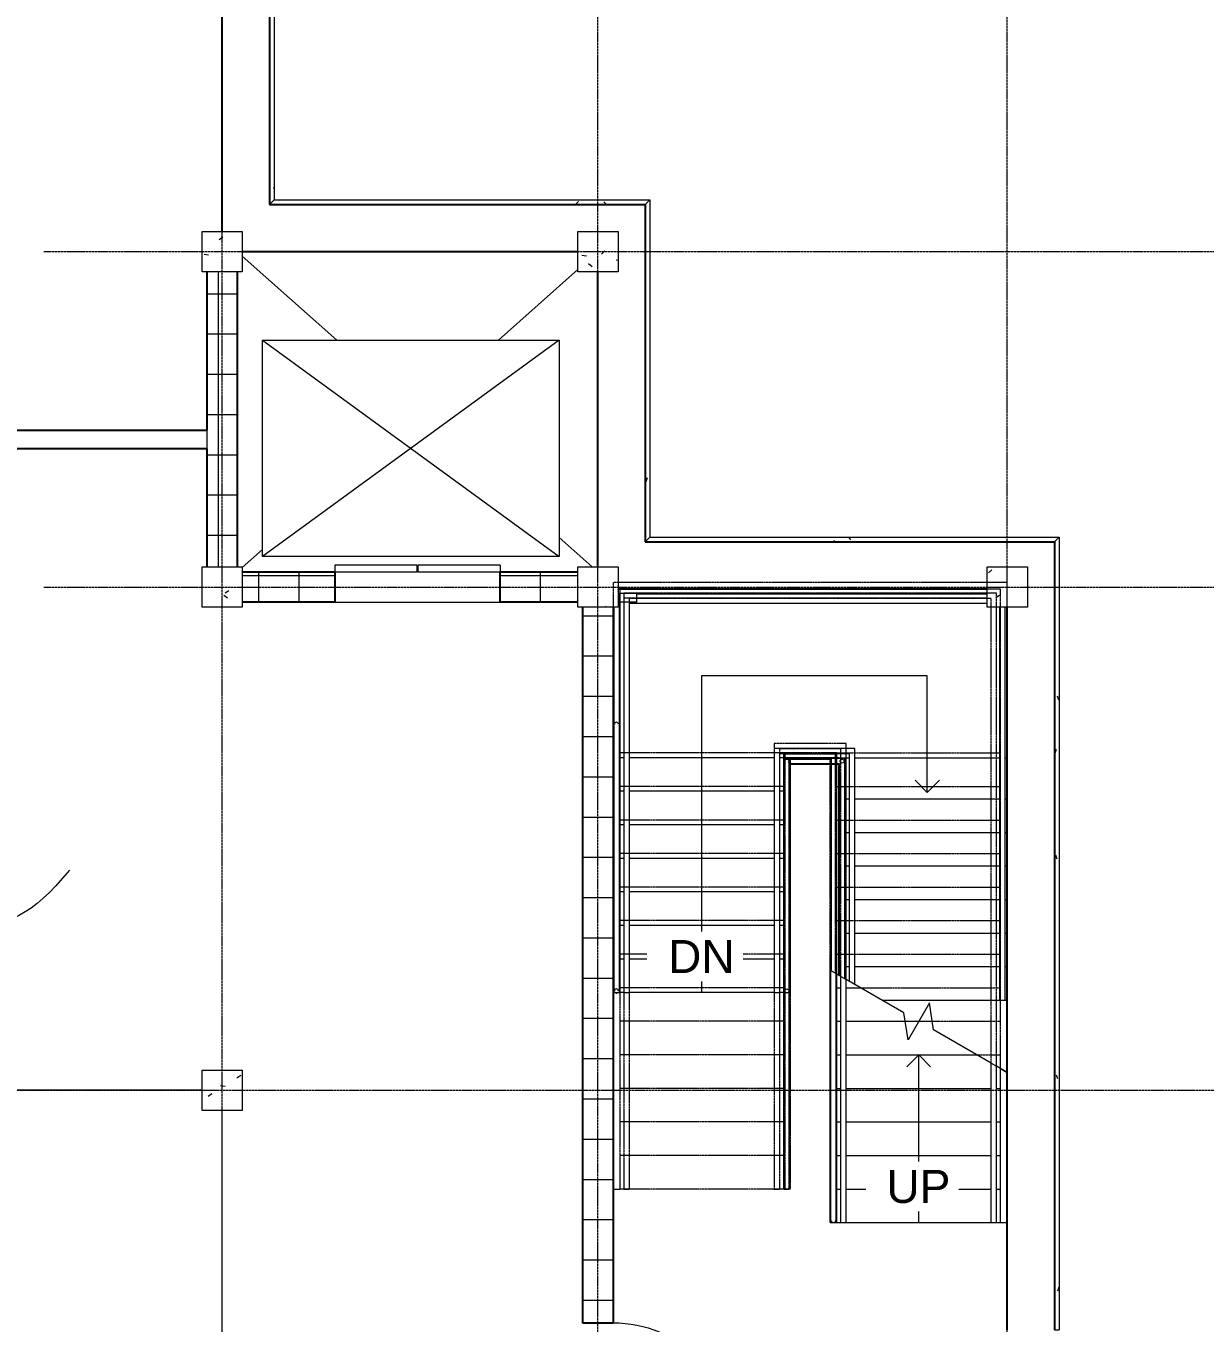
# Model space of a CAD drawing. Header units: millimetres. Extents: x -45493 to 8201, y -4031 to 23928.
# Drawn here: x -7734 to 1051, y 1629 to 11295 of the extents above; entities that cross this region are included whole.
import ezdxf

# ---------------------------------------------------------------- set-up
doc = ezdxf.new("R2010")
doc.units = ezdxf.units.MM
doc.linetypes.add('Grid Line', pattern=[22.225, 12.7, -3.175, 3.175, -3.175])
doc.linetypes.add('Overhead', pattern=[3.96875, 2.38125, -1.5875])
for name, color, linetype, lineweight in [('A-DOOR', 31, 'Continuous', 9), ('A-FLOR-HRAL', 11, 'Continuous', 9), ('A-FLOR-HRAL-MBND', 50, 'Overhead', 9), ('A-WALL', 113, 'Continuous', 9), ('A-WALL-PATT', 111, 'Continuous', 9), ('I-WALL', 2, 'Continuous', 9), ('Q-SPCQ', 91, 'Continuous', 9), ('S-COLS', 52, 'Continuous', 9), ('S-GRID', 1, 'Continuous', 9), ('S-STRS', 31, 'Continuous', 9), ('S-STRS-ANNO', 31, 'Continuous', 9), ('S-STRS-MBND', 31, 'Overhead', 9), ('S-STRS-TEXT', 31, 'Continuous', 9)]:
    doc.layers.add(name, color=color, linetype=linetype, lineweight=lineweight)
doc.styles.add('Arial', font='Arial.ttf', dxfattribs={"height": 245.883234})
pattern_1 = [(0, (-527.51, 0), (502.165, 203.2), [20.714, -355.91, 20.714, -355.91, -2008.66]), (0, (-527.51, 0), (502.165, 203.2), [-753.248, 20.714, -732.534, 20.714, -355.91, -878.789]), (0, (-527.51, 0), (502.165, 203.2), [-1883.12, 20.714, -230.368, 20.714, -606.992]), (109.631, (-339.2, 101.6), (-359.802, 602.307), [30.828, -529.68, -3549.89]), (109.631, (-339.2, 101.6), (-359.802, 602.307), [-560.51, 30.828, -529.68, -2989.382]), (109.631, (-339.2, 101.6), (-359.802, 602.307), [-1121.018, 30.828, -1090.19, -1868.364]), (109.631, (-339.2, 101.6), (-359.802, 602.307), [-2242.037, 30.828, -529.68, -1307.855]), (109.631, (-339.2, 101.6), (-359.802, 602.307), [-2802.546, 30.828, -342.845, -934.182]), (109.631, (-339.2, 101.6), (-359.802, 602.307), [-3176.22, 30.828, -903.354]), (250.369, (-276.43, 508), (-142.3562, -805.5062), [30.828, -529.68, -3549.89]), (250.369, (-276.43, 508), (-142.3562, -805.5062), [-560.51, 30.828, -529.68, -2989.382]), (250.369, (-276.43, 508), (-142.3562, -805.5062), [-1121.018, 30.828, -1090.19, -1868.364]), (250.369, (-276.43, 508), (-142.3562, -805.5062), [-2242.037, 30.828, -529.68, -1307.855]), (250.369, (-276.43, 508), (-142.3562, -805.5062), [-2802.546, 30.828, -342.845, -934.182]), (250.369, (-276.43, 508), (-142.3562, -805.5062), [-3176.22, 30.828, -903.354])]
pattern_2 = [(0, (0, 0), (0, 300), []), (90, (0, 0), (-300, 2e-14), [])]

# ---------------------------------------------------------------- blocks, each defined once
blk = doc.blocks.new('M_Concrete-Square-Column - 300 x 300mm-137764-1st Floor Dimensioned Plan')
at = {"layer": 'S-COLS'}
h = blk.add_hatch(dxfattribs=at)
h.set_pattern_fill('FP_1', color=256, style=0, pattern_type=2)
h.set_pattern_definition([(230, (352.4, 7114.2), (-728.737, 63.756), [76.2, -838.2]), (175, (352.4, 7114.2), (140.97, -764.23), [60.96, -670.56]), (280.451, (291.7, 7119.54), (-587.77, -700.47), [64.76, -712.36]), (226.184, (352.4, 6911), (-1084.32, 168.17), [114.3, -1257.3]), (276.636, (262.1, 6925), (-949.61, -989.71), [97.14, -1068.54]), (171.184, (352.4, 6911), (-949.62, -989.7), [91.44, -1005.84]), (201, (250.8, 6961.8), (-606.46, 409.06), [76.2, -838.2]), (146, (250.8, 6961.8), (-247.21, -736.75), [60.96, -670.56]), (251.451, (200.3, 6995.9), (-853.67, -327.685), [64.76, -712.36]), (217.5, (352.43, 7114.23), (-12.355, -338.22), [33.528, -628.904, 33.528, -647.192, -673.1]), (217.5, (352.43, 7114.23), (-12.355, -338.22), [-1343.152, 33.528, -639.572]), (187.5, (352.43, 7114.23), (-267.279, -400.722), [33.528, -354.584, 33.528, -613.664, -256.54]), (187.5, (352.43, 7114.23), (-267.279, -400.722), [-1035.304, 33.528, -223.012]), (147.5, (579, 7114.23), (-542.363, 22.915), [33.528, -220.472, 33.528, -758.952, -1051.56]), (147.5, (579, 7114.23), (-542.363, 22.915), [-1046.48, 33.53, -1018.03]), (137.5, (680.6, 7114.23), (-592.517, -101.707), [33.528, -296.672, 33.528, -492.76, -746.76]), (137.5, (680.6, 7114.23), (-592.517, -101.707), [-856.49, 33.53, -713.23])])
h.paths.add_polyline_path([(-4.3, 150), (-150, 150), (-150, -150), (150, -150), (150, 150)], flags=0)
for p, q in [((150, 150), (-150, 150)), ((-150, 150), (-150, -150)), ((150, -150), (150, 150)), ((-150, -150), (150, -150))]:
    blk.add_line(p, q, dxfattribs=at)
blk = doc.blocks.new('M_Concrete-Square-Column - 300 x 300mm-V2-1st Floor Dimensioned Plan')
at = {"layer": 'S-COLS'}
h = blk.add_hatch(dxfattribs=at)
h.set_pattern_fill('FP_3', color=256, style=0, pattern_type=2)
h.set_pattern_definition([(230, (3402.4, 9614.2), (-728.737, 63.756), [76.2, -838.2]), (175, (3402.4, 9614.2), (140.97, -764.23), [60.96, -670.56]), (280.451, (3341.7, 9619.54), (-587.77, -700.467), [64.76, -712.36]), (226.184, (3402.4, 9411), (-1084.32, 168.17), [114.3, -1257.3]), (276.636, (3312.1, 9425), (-949.61, -989.71), [97.14, -1068.54]), (171.184, (3402.4, 9411), (-949.62, -989.7), [91.44, -1005.84]), (201, (3300.8, 9461.8), (-606.458, 409.06), [76.2, -838.2]), (146, (3300.8, 9461.8), (-247.21, -736.753), [60.96, -670.56]), (251.451, (3250.3, 9495.9), (-853.67, -327.685), [64.76, -712.36]), (217.5, (3402.43, 9614.23), (-12.355, -338.22), [33.528, -628.904, 33.528, -647.192, -673.1]), (217.5, (3402.43, 9614.23), (-12.355, -338.22), [-1343.152, 33.528, -639.572]), (187.5, (3402.43, 9614.23), (-267.279, -400.722), [33.528, -354.584, 33.528, -613.664, -256.54]), (187.5, (3402.43, 9614.23), (-267.279, -400.722), [-1035.304, 33.528, -223.012]), (147.5, (3629, 9614.23), (-542.363, 22.915), [33.528, -220.472, 33.528, -758.952, -1051.56]), (147.5, (3629, 9614.23), (-542.363, 22.915), [-1046.48, 33.528, -1018.032]), (137.5, (3730.6, 9614.23), (-592.517, -101.707), [33.528, -296.672, 33.528, -492.76, -746.76]), (137.5, (3730.6, 9614.23), (-592.517, -101.707), [-856.49, 33.53, -713.23])])
h.paths.add_polyline_path([(150, 150), (-150, 150), (-150, -150), (150, -150)], flags=0)
for p, q in [((150, 150), (-150, 150)), ((-150, 150), (-150, -150)), ((150, -150), (150, 150)), ((-150, -150), (150, -150))]:
    blk.add_line(p, q, dxfattribs=at)
blk = doc.blocks.new('M_Concrete-Square-Column - 300 x 300mm-V3-1st Floor Dimensioned Plan')
at = {"layer": 'S-COLS'}
h = blk.add_hatch(dxfattribs=at)
h.set_pattern_fill('FP_4', color=256, style=0, pattern_type=2)
h.set_pattern_definition([(230, (3402.4, 7114.2), (-728.737, 63.756), [76.2, -838.2]), (175, (3402.4, 7114.2), (140.97, -764.23), [60.96, -670.56]), (280.451, (3341.7, 7119.54), (-587.77, -700.467), [64.76, -712.36]), (226.184, (3402.4, 6911), (-1084.32, 168.17), [114.3, -1257.3]), (276.636, (3312.1, 6925), (-949.61, -989.71), [97.14, -1068.54]), (171.184, (3402.4, 6911), (-949.62, -989.7), [91.44, -1005.84]), (201, (3300.8, 6961.8), (-606.46, 409.06), [76.2, -838.2]), (146, (3300.8, 6961.8), (-247.21, -736.75), [60.96, -670.56]), (251.451, (3250.3, 6995.9), (-853.67, -327.685), [64.76, -712.36]), (217.5, (3402.43, 7114.23), (-12.355, -338.22), [33.528, -628.904, 33.528, -647.192, -673.1]), (217.5, (3402.43, 7114.23), (-12.355, -338.22), [-1343.152, 33.528, -639.572]), (187.5, (3402.43, 7114.23), (-267.279, -400.722), [33.528, -354.584, 33.528, -613.664, -256.54]), (187.5, (3402.43, 7114.23), (-267.279, -400.722), [-1035.304, 33.528, -223.012]), (147.5, (3629, 7114.23), (-542.363, 22.915), [33.528, -220.472, 33.528, -758.952, -1051.56]), (147.5, (3629, 7114.23), (-542.363, 22.915), [-1046.48, 33.528, -1018.032]), (137.5, (3730.6, 7114.23), (-592.517, -101.707), [33.528, -296.672, 33.528, -492.76, -746.76]), (137.5, (3730.6, 7114.23), (-592.517, -101.707), [-856.49, 33.53, -713.23])])
h.paths.add_polyline_path([(150, 150), (-150, 150), (-150, -150), (150, -150), (150, -28.5)], flags=0)
for p, q in [((150, 150), (-150, 150)), ((-150, 150), (-150, -150)), ((150, -150), (150, 150)), ((-150, -150), (150, -150))]:
    blk.add_line(p, q, dxfattribs=at)
blk = doc.blocks.new('M_Concrete-Square-Column - 300 x 300mm-V6-1st Floor Dimensioned Plan')
at = {"layer": 'S-COLS'}
h = blk.add_hatch(dxfattribs=at)
h.set_pattern_fill('FP_7', color=256, style=0, pattern_type=2)
h.set_pattern_definition([(230, (6202.4, 9614.2), (-728.737, 63.756), [76.2, -838.2]), (175, (6202.4, 9614.2), (140.97, -764.23), [60.96, -670.56]), (280.451, (6141.7, 9619.54), (-587.77, -700.467), [64.76, -712.36]), (226.184, (6202.4, 9411), (-1084.316, 168.17), [114.3, -1257.3]), (276.636, (6112.1, 9425), (-949.61, -989.71), [97.14, -1068.54]), (171.184, (6202.4, 9411), (-949.62, -989.7), [91.44, -1005.84]), (201, (6100.8, 9461.8), (-606.458, 409.06), [76.2, -838.2]), (146, (6100.8, 9461.8), (-247.21, -736.753), [60.96, -670.56]), (251.451, (6050.3, 9495.9), (-853.67, -327.685), [64.76, -712.36]), (217.5, (6202.43, 9614.23), (-12.3547, -338.22), [33.528, -628.904, 33.528, -647.192, -673.1]), (217.5, (6202.43, 9614.23), (-12.3547, -338.22), [-1343.152, 33.528, -639.572]), (187.5, (6202.43, 9614.23), (-267.279, -400.722), [33.528, -354.584, 33.528, -613.664, -256.54]), (187.5, (6202.43, 9614.23), (-267.279, -400.722), [-1035.304, 33.528, -223.012]), (147.5, (6429, 9614.23), (-542.3633, 22.9153), [33.528, -220.472, 33.528, -758.952, -1051.56]), (147.5, (6429, 9614.23), (-542.3633, 22.9153), [-1046.48, 33.528, -1018.032]), (137.5, (6530.6, 9614.23), (-592.517, -101.707), [33.528, -296.672, 33.528, -492.76, -746.76]), (137.5, (6530.6, 9614.23), (-592.517, -101.707), [-856.488, 33.528, -713.232])])
h.paths.add_polyline_path([(150, 150), (-150, 150), (-150, -150), (150, -150)], flags=0)
for p, q in [((150, 150), (-150, 150)), ((-150, 150), (-150, -150)), ((150, -150), (150, 150)), ((-150, -150), (150, -150))]:
    blk.add_line(p, q, dxfattribs=at)
blk = doc.blocks.new('M_Concrete-Square-Column - 300 x 300mm-V7-1st Floor Dimensioned Plan')
at = {"layer": 'S-COLS'}
h = blk.add_hatch(dxfattribs=at)
h.set_pattern_fill('FP_8', color=256, style=0, pattern_type=2)
h.set_pattern_definition([(230, (6202.4, 7114.2), (-728.737, 63.756), [76.2, -838.2]), (175, (6202.4, 7114.2), (140.97, -764.23), [60.96, -670.56]), (280.451, (6141.7, 7119.54), (-587.77, -700.467), [64.76, -712.36]), (226.184, (6202.4, 6911), (-1084.32, 168.17), [114.3, -1257.3]), (276.636, (6112.1, 6925), (-949.61, -989.71), [97.14, -1068.54]), (171.184, (6202.4, 6911), (-949.62, -989.7), [91.44, -1005.84]), (201, (6100.8, 6961.8), (-606.458, 409.06), [76.2, -838.2]), (146, (6100.8, 6961.8), (-247.21, -736.75), [60.96, -670.56]), (251.451, (6050.3, 6995.9), (-853.67, -327.685), [64.76, -712.36]), (217.5, (6202.43, 7114.23), (-12.355, -338.22), [33.528, -628.904, 33.528, -647.192, -673.1]), (217.5, (6202.43, 7114.23), (-12.355, -338.22), [-1343.152, 33.528, -639.572]), (187.5, (6202.43, 7114.23), (-267.279, -400.722), [33.528, -354.584, 33.528, -613.664, -256.54]), (187.5, (6202.43, 7114.23), (-267.279, -400.722), [-1035.304, 33.528, -223.012]), (147.5, (6429, 7114.23), (-542.363, 22.915), [33.528, -220.472, 33.528, -758.952, -1051.56]), (147.5, (6429, 7114.23), (-542.363, 22.915), [-1046.48, 33.528, -1018.032]), (137.5, (6530.6, 7114.23), (-592.517, -101.707), [33.528, -296.672, 33.528, -492.76, -746.76]), (137.5, (6530.6, 7114.23), (-592.517, -101.707), [-856.49, 33.53, -713.23])])
h.paths.add_polyline_path([(150, 150), (-150, 150), (-150, -150), (150, -150)], flags=0)
for p, q in [((150, 150), (-150, 150)), ((-150, 150), (-150, -150)), ((150, -150), (150, 150)), ((-150, -150), (150, -150))]:
    blk.add_line(p, q, dxfattribs=at)
blk = doc.blocks.new('M_Concrete-Square-Column - 300 x 300mm-V8-1st Floor Dimensioned Plan')
at = {"layer": 'S-COLS'}
h = blk.add_hatch(dxfattribs=at)
h.set_pattern_fill('FP_9', color=256, style=0, pattern_type=2)
h.set_pattern_definition([(230, (6202.4, 3364.2), (-728.737, 63.756), [76.2, -838.2]), (175, (6202.4, 3364.2), (140.97, -764.23), [60.96, -670.56]), (280.451, (6141.7, 3369.54), (-587.77, -700.47), [64.76, -712.36]), (226.184, (6202.4, 3161), (-1084.32, 168.17), [114.3, -1257.3]), (276.636, (6112.1, 3175), (-949.61, -989.71), [97.14, -1068.54]), (171.184, (6202.4, 3161), (-949.62, -989.7), [91.44, -1005.84]), (201, (6100.8, 3211.8), (-606.46, 409.06), [76.2, -838.2]), (146, (6100.8, 3211.8), (-247.21, -736.75), [60.96, -670.56]), (251.451, (6050.3, 3245.9), (-853.67, -327.685), [64.76, -712.36]), (217.5, (6202.43, 3364.22), (-12.355, -338.22), [33.528, -628.904, 33.528, -647.192, -673.1]), (217.5, (6202.43, 3364.22), (-12.355, -338.22), [-1343.152, 33.528, -639.572]), (187.5, (6202.43, 3364.22), (-267.279, -400.722), [33.528, -354.584, 33.528, -613.664, -256.54]), (187.5, (6202.43, 3364.22), (-267.279, -400.722), [-1035.304, 33.528, -223.012]), (147.5, (6429, 3364.22), (-542.363, 22.915), [33.528, -220.472, 33.528, -758.952, -1051.56]), (147.5, (6429, 3364.22), (-542.363, 22.915), [-1046.48, 33.528, -1018.032]), (137.5, (6530.6, 3364.22), (-592.517, -101.707), [33.528, -296.672, 33.528, -492.76, -746.76]), (137.5, (6530.6, 3364.22), (-592.517, -101.707), [-856.49, 33.53, -713.23])])
h.paths.add_polyline_path([(150, 150), (-150, 150), (-150, -150), (150, -150)], flags=0)
for p, q in [((150, 150), (-150, 150)), ((-150, 150), (-150, -150)), ((150, -150), (150, 150)), ((-150, -150), (150, -150))]:
    blk.add_line(p, q, dxfattribs=at)
blk = doc.blocks.new('Basic Wall _ Exterior - Brick and CMU on MTL_ Stud - ___-142494-1st Floor Dimensioned Plan')
at = {"layer": 'A-WALL-PATT'}
h = blk.add_hatch(dxfattribs=at)
h.set_pattern_fill('FP_31', color=256, style=0, pattern_type=2)
h.set_pattern_definition(pattern_1)
h.paths.add_polyline_path([(-34.9, 1579.2), (0, 1579.2), (0, 7450.4), (-34.9, 7485.4), (-34.9, 2530.1)], flags=0)
h = blk.add_hatch(dxfattribs=at)
h.set_pattern_fill('FP_31', color=256, style=0, pattern_type=2)
h.set_pattern_definition(pattern_1)
h.paths.add_polyline_path([(-34.9, -23.1), (0, 11.8), (0, 664.2), (-34.9, 664.2), (-34.9, 11.8)], flags=0)
at = {"layer": 'A-WALL'}
for p, q in [((-34.9, 7485.4), (0, 7450.4)), ((-34.9, 7485.4), (-34.9, 1579.2)), ((0, 1579.2), (-34.9, 1579.2)), ((-34.9, 664.2), (0, 664.2)), ((-34.9, 664.2), (-34.9, -23.1)), ((0, 11.8), (-34.9, -23.1))]:
    blk.add_line(p, q, dxfattribs=at)
blk = doc.blocks.new('Basic Wall _ Exterior - Brick and CMU on MTL_ Stud - ___-142500-1st Floor Dimensioned Plan')
at = {"layer": 'A-WALL-PATT'}
h = blk.add_hatch(dxfattribs=at)
h.set_pattern_fill('FP_32', color=256, style=0, pattern_type=2)
h.set_pattern_definition([(0, (0, 5134.1), (812.8, 125.541), [33.528, -576.072, 33.528, -576.072, -3251.2]), (0, (0, 5134.1), (812.8, 125.541), [-1219.2, 33.528, -1185.672, 33.528, -576.072, -1422.4]), (0, (0, 5134.1), (812.8, 125.541), [-3048, 33.528, -372.872, 33.528, -982.472]), (133.061, (304.8, 5196.87), (-582.379, 372.113), [24.553, -421.863, -2827.3]), (133.061, (304.8, 5196.87), (-582.379, 372.113), [-446.416, 24.553, -421.863, -2380.886]), (133.061, (304.8, 5196.87), (-582.379, 372.113), [-892.83, 24.553, -868.28, -1488.053]), (133.061, (304.8, 5196.87), (-582.379, 372.113), [-1785.664, 24.553, -421.863, -1041.637]), (133.061, (304.8, 5196.87), (-582.379, 372.113), [-2232.08, 24.553, -273.06, -744.027]), (133.061, (304.8, 5196.87), (-582.379, 372.113), [-2529.69, 24.553, -719.474]), (226.939, (406.4, 5447.95), (-230.427, -497.657), [24.553, -421.863, -2827.3]), (226.939, (406.4, 5447.95), (-230.427, -497.657), [-446.416, 24.553, -421.863, -2380.886]), (226.939, (406.4, 5447.95), (-230.427, -497.657), [-892.83, 24.553, -868.28, -1488.053]), (226.939, (406.4, 5447.95), (-230.427, -497.657), [-1785.664, 24.553, -421.863, -1041.637]), (226.939, (406.4, 5447.95), (-230.427, -497.657), [-2232.08, 24.553, -273.06, -744.027]), (226.939, (406.4, 5447.95), (-230.427, -497.657), [-2529.69, 24.553, -719.474])])
h.paths.add_polyline_path([(3050, 7450.45), (3015.075, 7485.375), (-34.925, 7485.375), (0, 7450.45), (3015.075, 7450.45)], flags=0)
at = {"layer": 'A-WALL'}
for p, q in [((0, 7450.45), (-34.925, 7485.375)), ((3015.075, 7485.375), (-34.925, 7485.375)), ((3015.075, 7485.375), (3050, 7450.45))]:
    blk.add_line(p, q, dxfattribs=at)
blk = doc.blocks.new('Basic Wall _ Exterior - Brick and CMU on MTL_ Stud - ___-142506-1st Floor Dimensioned Plan')
at = {"layer": 'A-WALL-PATT'}
h = blk.add_hatch(dxfattribs=at)
h.set_pattern_fill('FP_33', color=256, style=0, pattern_type=2)
h.set_pattern_definition([(0, (1358.3, 0), (502.165, 203.2), [20.714, -355.91, 20.714, -355.91, -2008.661]), (0, (1358.3, 0), (502.165, 203.2), [-753.248, 20.714, -732.534, 20.714, -355.91, -878.789]), (0, (1358.3, 0), (502.165, 203.2), [-1883.12, 20.714, -230.368, 20.714, -606.992]), (109.631, (1546.6, 101.6), (-359.802, 602.307), [30.828, -529.68, -3549.89]), (109.631, (1546.6, 101.6), (-359.802, 602.307), [-560.509, 30.828, -529.681, -2989.382]), (109.631, (1546.6, 101.6), (-359.802, 602.307), [-1121.018, 30.828, -1090.19, -1868.364]), (109.631, (1546.6, 101.6), (-359.802, 602.307), [-2242.037, 30.828, -529.681, -1307.855]), (109.631, (1546.6, 101.6), (-359.802, 602.307), [-2802.546, 30.828, -342.845, -934.182]), (109.631, (1546.6, 101.6), (-359.802, 602.307), [-3176.22, 30.828, -903.354]), (250.369, (1609.38, 508), (-142.3562, -805.5062), [30.828, -529.68, -3549.89]), (250.369, (1609.38, 508), (-142.3562, -805.5062), [-560.51, 30.828, -529.68, -2989.382]), (250.369, (1609.38, 508), (-142.3562, -805.5062), [-1121.018, 30.828, -1090.19, -1868.364]), (250.369, (1609.38, 508), (-142.3562, -805.5062), [-2242.037, 30.828, -529.68, -1307.855]), (250.369, (1609.38, 508), (-142.3562, -805.5062), [-2802.546, 30.828, -342.845, -934.182]), (250.369, (1609.38, 508), (-142.3562, -805.5062), [-3176.22, 30.828, -903.354])])
h.paths.add_polyline_path([(3050, 7450.45), (3050, 9965.05), (3015.075, 9999.975), (3015.075, 7485.375)], flags=0)
at = {"layer": 'A-WALL'}
for p, q in [((3015.075, 9999.975), (3050, 9965.05)), ((3015.075, 9999.975), (3015.075, 7485.375)), ((3050, 7450.45), (3015.075, 7485.375))]:
    blk.add_line(p, q, dxfattribs=at)
blk = doc.blocks.new('Basic Wall _ Exterior - Brick and CMU on MTL_ Stud - ___-142512-1st Floor Dimensioned Plan')
at = {"layer": 'A-WALL-PATT'}
h = blk.add_hatch(dxfattribs=at)
h.set_pattern_fill('FP_34', color=256, style=0, pattern_type=2)
h.set_pattern_definition([(0, (0, 6688.87), (812.8, 125.541), [33.528, -576.072, 33.528, -576.072, -3251.2]), (0, (0, 6688.87), (812.8, 125.541), [-1219.2, 33.528, -1185.672, 33.528, -576.072, -1422.4]), (0, (0, 6688.87), (812.8, 125.541), [-3048, 33.528, -372.872, 33.528, -982.472]), (133.061, (304.8, 6751.64), (-582.3793, 372.113), [24.553, -421.863, -2827.302]), (133.061, (304.8, 6751.64), (-582.3793, 372.113), [-446.416, 24.553, -421.863, -2380.886]), (133.061, (304.8, 6751.64), (-582.3793, 372.113), [-892.832, 24.553, -868.28, -1488.053]), (133.061, (304.8, 6751.64), (-582.3793, 372.113), [-1785.664, 24.553, -421.863, -1041.637]), (133.061, (304.8, 6751.64), (-582.3793, 372.113), [-2232.08, 24.553, -273.058, -744.027]), (133.061, (304.8, 6751.64), (-582.3793, 372.113), [-2529.69, 24.553, -719.474]), (226.939, (406.4, 7002.72), (-230.4273, -497.657), [24.553, -421.863, -2827.302]), (226.939, (406.4, 7002.72), (-230.4273, -497.657), [-446.416, 24.553, -421.863, -2380.886]), (226.939, (406.4, 7002.72), (-230.4273, -497.657), [-892.832, 24.553, -868.28, -1488.053]), (226.939, (406.4, 7002.72), (-230.4273, -497.657), [-1785.664, 24.553, -421.863, -1041.637]), (226.939, (406.4, 7002.72), (-230.4273, -497.657), [-2232.08, 24.553, -273.058, -744.027]), (226.939, (406.4, 7002.72), (-230.4273, -497.657), [-2529.69, 24.553, -719.474])])
h.paths.add_polyline_path([(3459.9, 9965), (5850, 9965), (5815.1, 10000), (3015.1, 10000), (3050, 9965), (3402.4, 9965)], flags=0)
at = {"layer": 'A-WALL'}
for p, q in [((3050, 9965), (3015.1, 10000)), ((5815.1, 10000), (3015.1, 10000)), ((5815.1, 10000), (5850, 9965))]:
    blk.add_line(p, q, dxfattribs=at)
blk = doc.blocks.new('Basic Wall _ Exterior - Brick and CMU on MTL_ Stud - ___-142518-1st Floor Dimensioned Plan')
at = {"layer": 'A-WALL-PATT'}
h = blk.add_hatch(dxfattribs=at)
h.set_pattern_fill('FP_35', color=256, style=0, pattern_type=2)
h.set_pattern_definition([(0, (3089.52, 0), (502.165, 203.2), [20.714, -355.91, 20.714, -355.91, -2008.661]), (0, (3089.52, 0), (502.165, 203.2), [-753.248, 20.714, -732.534, 20.714, -355.91, -878.789]), (0, (3089.52, 0), (502.165, 203.2), [-1883.12, 20.714, -230.368, 20.714, -606.992]), (109.631, (3277.84, 101.6), (-359.802, 602.3071), [30.828, -529.68, -3549.89]), (109.631, (3277.84, 101.6), (-359.802, 602.3071), [-560.509, 30.828, -529.681, -2989.382]), (109.631, (3277.84, 101.6), (-359.802, 602.3071), [-1121.018, 30.828, -1090.19, -1868.364]), (109.631, (3277.84, 101.6), (-359.802, 602.3071), [-2242.037, 30.828, -529.681, -1307.855]), (109.631, (3277.84, 101.6), (-359.802, 602.3071), [-2802.546, 30.828, -342.845, -934.182]), (109.631, (3277.84, 101.6), (-359.802, 602.3071), [-3176.22, 30.828, -903.354]), (250.369, (3340.61, 508), (-142.3562, -805.5062), [30.828, -529.68, -3549.89]), (250.369, (3340.61, 508), (-142.3562, -805.5062), [-560.509, 30.828, -529.681, -2989.382]), (250.369, (3340.61, 508), (-142.3562, -805.5062), [-1121.018, 30.828, -1090.19, -1868.364]), (250.369, (3340.61, 508), (-142.3562, -805.5062), [-2242.037, 30.828, -529.681, -1307.855]), (250.369, (3340.61, 508), (-142.3562, -805.5062), [-2802.546, 30.828, -342.845, -934.182]), (250.369, (3340.61, 508), (-142.3562, -805.5062), [-3176.22, 30.828, -903.354])])
h.paths.add_polyline_path([(5850, 9965.05), (5850, 12579.35), (5815.075, 12614.275), (5815.075, 9999.975)], flags=0)
at = {"layer": 'A-WALL'}
for p, q in [((5815.075, 12614.275), (5850, 12579.35)), ((5815.075, 12614.275), (5815.075, 9999.975)), ((5850, 9965.05), (5815.075, 9999.975))]:
    blk.add_line(p, q, dxfattribs=at)
blk = doc.blocks.new('M_Single-Flush - 0915 x 2134mm-145189-1st Floor Dimensioned Plan')
at = {"layer": 'A-DOOR', "lineweight": 18}
for p, q in [((406.5, -112.5), (406.5, -1027.8)), ((457.5, -112.5), (406.5, -112.5)), ((457.5, -112.5), (457.5, -1027.8)), ((457.5, -1027.8), (406.5, -1027.8))]:
    blk.add_line(p, q, dxfattribs=at)
at = {"layer": 'A-DOOR'}
blk.add_arc((457.5, -112.5), 916.7, 180, 266.81071, dxfattribs=at)
blk = doc.blocks.new('M_Elevator-Electric - 1150kg-191145-1st Floor Dimensioned Plan')
at = {"layer": 'Q-SPCQ'}
for p, q in [((1112.3, 764.8), (-1097.5, -848.1)), ((-1097.5, 764.8), (1112.3, -848.1)), ((-1097.5, 764.8), (-1097.5, -848.1)), ((1112.3, 764.8), (-1097.5, 764.8)), ((1112.3, 764.8), (-1097.5, 764.8)), ((-1097.5, 764.8), (-1097.5, -848.1)), ((1112.3, -848.1), (1112.3, 764.8)), ((1112.3, -848.1), (1112.3, 764.8)), ((-1097.5, -848.1), (1112.3, -848.1)), ((-1097.5, -848.1), (1112.3, -848.1))]:
    blk.add_line(p, q, dxfattribs=at)
blk = doc.blocks.new('M_Elevator-Door-Center - 1220 x 2100mm-191982-1st Floor Dimensioned Plan')
at = {"layer": 'Q-SPCQ'}
for p, q in [((-715.5, 163.3), (-102.3, 163.3)), ((-715.5, 163.3), (-715.5, 112.5)), ((-102.3, 112.5), (-715.5, 112.5)), ((-102.3, 112.5), (-102.3, 163.3)), ((-96, 163.3), (517.2, 163.3)), ((-96, 112.5), (-96, 163.3)), ((517.2, 112.5), (-96, 112.5)), ((517.2, 163.3), (517.2, 112.5))]:
    blk.add_line(p, q, dxfattribs=at)
blk = doc.blocks.new('Railing - 30mm-212910-1st Floor Dimensioned Plan')
at = {"layer": 'A-FLOR-HRAL'}
blk.add_arc((0, 0), 15, 360, 180, dxfattribs=at)
blk = doc.blocks.new('Railing - Railing-210359-1st Floor Dimensioned Plan')
at = {"layer": 'A-FLOR-HRAL'}
for p, q in [((1667.4, 4256.1), (1627.4, 4233)), ((1667.4, 2378), (1667.4, 4256.1)), ((1592.4, 4212.8), (1552.4, 4189.8)), ((1552.4, 2378), (1552.4, 4189.8)), ((1592.4, 2378), (1592.4, 4212.8)), ((1627.4, 2378), (1627.4, 4233)), ((1592.4, 2378), (1552.4, 2378)), ((1638.6, 2378), (1627.4, 2378)), ((1667.4, 2378), (1656.2, 2378))]:
    blk.add_line(p, q, dxfattribs=at)
at = {"layer": 'A-FLOR-HRAL-MBND'}
for p, q in [((1552.4, 5948), (2089.9, 5948)), ((1552.4, 5878), (1552.4, 5948)), ((1592.4, 5908), (2049.9, 5908)), ((1592.4, 4212.8), (1592.4, 5908)), ((2049.9, 5908), (2049.9, 2628)), ((2089.9, 5948), (2089.9, 2628)), ((1552.4, 4189.8), (1552.4, 5878)), ((1627.4, 5873), (2014.9, 5873)), ((1627.4, 4233), (1627.4, 5873)), ((1632.4, 5868), (2009.9, 5868)), ((1632.4, 4235.9), (1632.4, 5868)), ((1632.4, 5868), (2009.9, 5868)), ((1632.4, 4235.9), (1632.4, 5868)), ((1632.4, 5868), (2009.9, 5868)), ((1632.4, 4235.9), (1632.4, 5868)), ((1632.4, 5868), (2009.9, 5868)), ((1632.4, 4235.9), (1632.4, 5868)), ((1632.4, 5868), (2009.9, 5868)), ((1632.4, 4235.9), (1632.4, 5868)), ((1632.4, 5868), (2009.9, 5868)), ((1632.4, 4235.9), (1632.4, 5868)), ((1662.4, 5838), (1979.9, 5838)), ((1662.4, 4253.3), (1662.4, 5838)), ((1662.4, 5838), (1979.9, 5838)), ((1662.4, 4253.3), (1662.4, 5838)), ((1662.4, 5838), (1979.9, 5838)), ((1662.4, 4253.3), (1662.4, 5838)), ((1662.4, 5838), (1979.9, 5838)), ((1662.4, 4253.3), (1662.4, 5838)), ((1662.4, 5838), (1979.9, 5838)), ((1662.4, 4253.3), (1662.4, 5838)), ((1662.4, 5838), (1979.9, 5838)), ((1662.4, 4253.3), (1662.4, 5838)), ((1667.4, 5833), (1974.9, 5833)), ((1667.4, 4256.1), (1667.4, 5833)), ((1974.9, 5833), (1974.9, 2628)), ((1979.9, 5838), (1979.9, 2628)), ((1979.9, 5838), (1979.9, 2628)), ((1979.9, 5838), (1979.9, 2628)), ((1979.9, 5838), (1979.9, 2628)), ((1979.9, 5838), (1979.9, 2628)), ((1979.9, 5838), (1979.9, 2628)), ((2009.9, 5868), (2009.9, 2628)), ((2009.9, 5868), (2009.9, 2628)), ((2009.9, 5868), (2009.9, 2628)), ((2009.9, 5868), (2009.9, 2628)), ((2009.9, 5868), (2009.9, 2628)), ((2009.9, 5868), (2009.9, 2628)), ((2014.9, 5873), (2014.9, 2628)), ((2014.9, 2628), (1974.9, 2628)), ((2009.9, 2628), (1979.9, 2628)), ((2009.9, 2628), (1979.9, 2628)), ((2009.9, 2628), (1979.9, 2628)), ((2009.9, 2628), (1979.9, 2628)), ((2009.9, 2628), (1979.9, 2628)), ((2009.9, 2628), (1979.9, 2628)), ((2089.9, 2628), (2049.9, 2628))]:
    blk.add_line(p, q, dxfattribs=at)
at = {"rotation": 180}
blk.add_blockref('Railing - 30mm-212910-1st Floor Dimensioned Plan', (1647.4, 2390), dxfattribs=at)
blk = doc.blocks.new('Railing - Railing-210363-1st Floor Dimensioned Plan')
at = {"layer": 'A-FLOR-HRAL'}
for p, q in [((472.4, 3566.3), (432.4, 3543.2)), ((432.4, 2378), (432.4, 3543.2)), ((472.4, 2378), (472.4, 3566.3)), ((472.4, 2378), (432.4, 2378))]:
    blk.add_line(p, q, dxfattribs=at)
at = {"layer": 'A-FLOR-HRAL-MBND'}
for p, q in [((432.4, 7068), (3209.9, 7068)), ((432.4, 5878), (432.4, 7068)), ((3209.9, 7068), (3209.9, 6128)), ((472.4, 7028), (3169.9, 7028)), ((472.4, 5878), (472.4, 7028)), ((3169.9, 7028), (3169.9, 6128)), ((3169.9, 6128), (3169.9, 2628)), ((3209.9, 6128), (3209.9, 2628)), ((432.4, 3543.2), (432.4, 5878)), ((472.4, 3566.3), (472.4, 5878)), ((3209.9, 2628), (3169.9, 2628))]:
    blk.add_line(p, q, dxfattribs=at)
blk = doc.blocks.new('Railing - 30mm-213818-1st Floor Dimensioned Plan')
at = {"layer": 'A-FLOR-HRAL'}
for start, end in [(360, 180), (233.84804, 306.15196)]:
    blk.add_arc((0, 0), 15, start, end, dxfattribs=at)
blk = doc.blocks.new('Railing - 30mm-213820-1st Floor Dimensioned Plan')
at = {"layer": 'A-FLOR-HRAL'}
for start, end in [(360, 180), (180, 360)]:
    blk.add_arc((0, 0), 15, start, end, dxfattribs=at)
blk = doc.blocks.new('Railing - 30mm-V30-1st Floor Dimensioned Plan')
at = {"layer": 'A-FLOR-HRAL'}
for start, end in [(360, 180), (180, 224.91839)]:
    blk.add_arc((0, 0), 15, start, end, dxfattribs=at)
blk = doc.blocks.new('Railing - Railing-213754-1st Floor Dimensioned Plan')
at = {"layer": 'A-FLOR-HRAL'}
for p, q in [((1488.7, 5911.7), (2089.9, 5911.7)), ((1488.7, 5841.7), (1488.7, 5911.7)), ((2089.9, 5911.7), (2089.9, 4091.7)), ((1488.7, 4153), (1488.7, 5841.7)), ((1528.7, 5871.7), (2049.9, 5871.7)), ((1528.7, 4176.1), (1528.7, 5871.7)), ((1563.7, 5836.7), (2014.9, 5836.7)), ((1563.7, 4196.3), (1563.7, 5836.7)), ((2014.9, 5836.7), (2014.9, 4091.7)), ((2049.9, 5871.7), (2049.9, 4091.7)), ((1603.7, 5796.7), (1974.9, 5796.7)), ((1603.7, 4219.4), (1603.7, 5796.7)), ((1974.9, 5796.7), (1974.9, 4091.7)), ((2014.9, 4091.7), (1974.9, 4091.7)), ((2089.9, 4091.7), (2049.9, 4091.7))]:
    blk.add_line(p, q, dxfattribs=at)
at = {"rotation": 90.00000000000014}
blk.add_blockref('Railing - 30mm-213820-1st Floor Dimensioned Plan', (1583.7, 5816.7), dxfattribs=at)
for name, p in [('Railing - 30mm-V30-1st Floor Dimensioned Plan', (1994.9, 5816.7)), ('Railing - 30mm-213818-1st Floor Dimensioned Plan', (1994.9, 4103.7))]:
    blk.add_blockref(name, p)
blk = doc.blocks.new('Railing - 30mm-213130-1st Floor Dimensioned Plan')
at = {"layer": 'A-FLOR-HRAL'}
blk.add_arc((0, 0), 15, 58.28698, 121.71302, dxfattribs=at)
blk = doc.blocks.new('Railing - 30mm-V31-1st Floor Dimensioned Plan')
at = {"layer": 'A-FLOR-HRAL'}
blk.add_arc((0, 0), 15, 360, 180, dxfattribs=at)
blk = doc.blocks.new('Railing - Railing-213758-1st Floor Dimensioned Plan')
at = {"layer": 'A-FLOR-HRAL'}
for p, q in [((502.4, 7066.7), (3244.9, 7066.7)), ((3244.9, 7066.7), (3244.9, 6091.7)), ((368.7, 5841.7), (368.7, 6964.2)), ((408.7, 5841.7), (408.7, 6964.2)), ((502.4, 7031.7), (3209.9, 7031.7)), ((502.4, 6991.7), (3169.9, 6991.7)), ((3169.9, 6991.7), (3169.9, 6091.7)), ((3209.9, 7031.7), (3209.9, 6091.7)), ((3284.9, 6964.2), (3284.9, 6091.7)), ((3169.9, 6091.7), (3169.9, 4091.7)), ((3209.9, 6091.7), (3209.9, 4091.7)), ((3244.9, 6091.7), (3244.9, 4091.7)), ((3284.9, 6091.7), (3284.9, 4091.7)), ((368.7, 4035.7), (368.7, 5841.7)), ((408.7, 4035.7), (408.7, 5841.7)), ((3209.9, 4091.7), (3169.9, 4091.7)), ((3284.9, 4091.7), (3244.9, 4091.7)), ((408.7, 4035.7), (368.7, 4035.7))]:
    blk.add_line(p, q, dxfattribs=at)
at = {"extrusion": (0, 0, -1), "zscale": -1, "rotation": 270.0000000000001}
blk.add_blockref('Railing - 30mm-213130-1st Floor Dimensioned Plan', (-3264.9, 7086.7), dxfattribs=at)
at = {"extrusion": (0, 0, -1), "zscale": -1}
for name, p in [('Railing - 30mm-V31-1st Floor Dimensioned Plan', (-3264.9, 6091.7)), ('Railing - 30mm-213818-1st Floor Dimensioned Plan', (-3264.9, 4103.7))]:
    blk.add_blockref(name, p, dxfattribs=at)

msp = doc.modelspace()

# ---------------------------------------------------------------- hatches: boundary and pattern name
at = {"layer": 'A-WALL-PATT'}
h = msp.add_hatch(dxfattribs=at)
h.set_pattern_fill('FP_41', color=256, style=0, pattern_type=2)
h.set_pattern_definition(pattern_2)
h.paths.add_polyline_path([(-6384.8, 7264.2), (-6384.8, 9464.2), (-6159.8, 9464.2), (-6159.8, 7264.2), (-6169, 7264.2)], flags=0)
h = msp.add_hatch(dxfattribs=at)
h.set_pattern_fill('FP_41', color=256, style=0, pattern_type=2)
h.set_pattern_definition(pattern_2)
h.paths.add_polyline_path([(-5432.4, 7001.7), (-6122.3, 7001.7), (-6122.3, 7226.7), (-5432.4, 7226.7)], flags=0)
h.paths.add_polyline_path([(-4199.7, 7001.7), (-4199.7, 7226.7), (-3622.3, 7226.7), (-3622.3, 7001.7), (-3691.9, 7001.7)], flags=0)
h = msp.add_hatch(dxfattribs=at)
h.set_pattern_fill('FP_41', color=256, style=0, pattern_type=2)
h.set_pattern_definition(pattern_2)
h.paths.add_polyline_path([(-3584.8, 514.2), (-3584.8, 714.2), (-3359.8, 714.2), (-3359.8, 514.2)], flags=0)
h.paths.add_polyline_path([(-3584.8, 1629.2), (-3584.8, 6964.2), (-3359.8, 6964.2), (-3359.8, 1629.2)], flags=0)

# ---------------------------------------------------------------- linework, layer by layer
at = {"lineweight": 9}
for p, q in [((-6122.3, 9579.3), (-5417.8, 8953.9)), ((-3622.3, 9479.5), (-4214.2, 8953.9)), ((-3761.1, 7483.1), (-3514.5, 7264.2)), ((-5970.9, 7394.4), (-6122.3, 7260))]:
    msp.add_line(p, q, dxfattribs=at)
at = {"layer": 'A-WALL', "lineweight": 25}
for p, q in [((-5919.9, 12579.3), (-5919.9, 9965)), ((-6272.3, 9764.2), (-6272.3, 12064.2)), ((-5919.9, 9965), (-3119.9, 9965)), ((-3119.9, 9965), (-3119.9, 7450.4)), ((-3622.3, 9612.6), (-6122.3, 9612.6)), ((-6384.8, 8283.5), (-6384.8, 9464.2)), ((-6159.8, 9464.2), (-6159.8, 7264.2)), ((-3472.3, 7264.2), (-3472.3, 9464.2)), ((-6384.8, 7264.2), (-6384.8, 8145)), ((-3119.9, 7450.4), (-69.8, 7450.4)), ((-69.8, 7450.4), (-69.8, 1579.2)), ((-6122.3, 7226.7), (-5432.4, 7226.7)), ((-5432.4, 7226.7), (-5432.4, 7001.7)), ((-4199.7, 7226.7), (-3622.3, 7226.7)), ((-4199.7, 7001.7), (-4199.7, 7226.7)), ((-572.3, 7098), (-3322.3, 7098)), ((-5432.4, 7001.7), (-6122.3, 7001.7)), ((-3622.3, 7001.7), (-4199.7, 7001.7)), ((-3584.8, 1629.2), (-3584.8, 6964.2)), ((-3359.8, 6964.2), (-3359.8, 1629.2)), ((-422.3, 1579.2), (-422.3, 6964.2)), ((-3359.8, 1629.2), (-3584.8, 1629.2))]:
    msp.add_line(p, q, dxfattribs=at)
at = {"layer": 'A-WALL'}
for p, q in [((-6384.8, 8145), (-6384.8, 8283.5)), ((-4812.8, 7226.7), (-4819.2, 7226.7)), ((-3183.6, 7001.7), (-3183.6, 7066.7)), ((-5432.4, 7001.7), (-4199.7, 7001.7)), ((-3183.6, 7001.7), (-3314.8, 7001.7))]:
    msp.add_line(p, q, dxfattribs=at)
at = {"layer": 'I-WALL', "lineweight": 25}
for p, q in [((-11453, 8283.5), (-6384.8, 8283.5)), ((-6384.8, 8145), (-16841.5, 8145))]:
    msp.add_line(p, q, dxfattribs=at)
at = {"layer": 'I-WALL'}
msp.add_lwpolyline([(-6272.3, 3214.2), (-6422.3, 3214.2), (-6422.3, 3364.2), (-11372.3, 3364.2), (-11372.3, 3214.2), (-11522.3, 3214.2), (-11522.3, 514.2), (-11372.3, 514.2), (-11372.3, 364.2), (-6422.3, 364.2), (-6422.3, 514.2), (-6272.3, 514.2)], close=True, dxfattribs=at)
msp.add_open_spline([(-7411, 5005), (-7956, 4317), (-8622, 5082), (-8922, 4328), (-9699, 5016), (-10454, 4261)], degree=3, dxfattribs=at)
at = {"layer": 'S-GRID', "linetype": 'Grid Line'}
for p, q in [((-6272.3, -4031.1), (-6272.3, 19281.6)), ((-3472.3, -4031.1), (-3472.3, 19281.6)), ((-422.3, -4031.1), (-422.3, 19281.6)), ((-7600, 9614.2), (6901.3, 9614.2)), ((-7600, 7114.2), (6901.3, 7114.2)), ((-45492.8, 3364.2), (6901.3, 3364.2))]:
    msp.add_line(p, q, dxfattribs=at)
at = {"layer": 'S-STRS'}
for p, q in [((-572.3, 7061.7), (-3183.6, 7061.7)), ((-3309.8, 7001.7), (-3309.8, 6113.6)), ((-3309.8, 6113.6), (-3309.8, 4091.7)), ((-3279.8, 5841.7), (-3309.8, 5841.7)), ((-2159.8, 5841.7), (-3239.8, 5841.7)), ((-2089.8, 5841.7), (-2119.8, 5841.7)), ((-2039.8, 5841.7), (-2089.8, 5841.7)), ((-2089.8, 5841.7), (-2089.8, 4091.7)), ((-1678.6, 5841.7), (-2039.8, 5841.7)), ((-2039.8, 5841.7), (-2039.8, 5836.7)), ((-1678.6, 5841.7), (-1628.6, 5841.7)), ((-1678.6, 5836.7), (-1678.6, 5841.7)), ((-1678.6, 5836.7), (-1678.6, 5841.7)), ((-1628.6, 5841.7), (-1628.6, 5824.1)), ((-1628.6, 5841.7), (-1598.6, 5841.7)), ((-1628.6, 4193.4), (-1628.6, 5824.1)), ((-1558.6, 5841.7), (-478.6, 5841.7)), ((-438.6, 5841.7), (-422.3, 5841.7)), ((-2039.8, 5796.7), (-2039.8, 4091.7)), ((-1678.6, 5791.7), (-2039.8, 5791.7)), ((-1678.6, 5791.7), (-1678.6, 5796.7)), ((-1678.6, 4222.2), (-1678.6, 5791.7)), ((-3279.8, 5591.7), (-3309.8, 5591.7)), ((-2159.8, 5591.7), (-3239.8, 5591.7)), ((-2089.8, 5591.7), (-2119.8, 5591.7)), ((-1628.6, 5535.7), (-1598.6, 5535.7)), ((-1558.6, 5535.7), (-478.6, 5535.7)), ((-438.6, 5535.7), (-422.3, 5535.7)), ((-3279.8, 5341.7), (-3309.8, 5341.7)), ((-2159.8, 5341.7), (-3239.8, 5341.7)), ((-2089.8, 5341.7), (-2119.8, 5341.7)), ((-1628.6, 5285.7), (-1598.6, 5285.7)), ((-1558.6, 5285.7), (-478.6, 5285.7)), ((-438.6, 5285.7), (-422.3, 5285.7)), ((-3279.8, 5091.7), (-3309.8, 5091.7)), ((-2159.8, 5091.7), (-3239.8, 5091.7)), ((-2089.8, 5091.7), (-2119.8, 5091.7)), ((-1628.6, 5035.7), (-1598.6, 5035.7)), ((-1558.6, 5035.7), (-478.6, 5035.7)), ((-438.6, 5035.7), (-422.3, 5035.7)), ((-3279.8, 4841.7), (-3309.8, 4841.7)), ((-2159.8, 4841.7), (-3239.8, 4841.7)), ((-2089.8, 4841.7), (-2119.8, 4841.7)), ((-1628.6, 4785.7), (-1598.6, 4785.7)), ((-1558.6, 4785.7), (-478.6, 4785.7)), ((-438.6, 4785.7), (-422.3, 4785.7)), ((-3279.8, 4591.7), (-3309.8, 4591.7)), ((-2159.8, 4591.7), (-3239.8, 4591.7)), ((-2089.8, 4591.7), (-2119.8, 4591.7)), ((-1628.6, 4535.7), (-1598.6, 4535.7)), ((-1558.6, 4535.7), (-478.6, 4535.7)), ((-438.6, 4535.7), (-422.3, 4535.7)), ((-3279.8, 4341.7), (-3309.8, 4341.7)), ((-2159.8, 4341.7), (-3239.8, 4341.7)), ((-2089.8, 4341.7), (-2119.8, 4341.7)), ((-1737.3, 4256.1), (-1742.3, 4259)), ((-1742.3, 2378), (-1742.3, 4259)), ((-1742.3, 4259), (-1737.3, 4256.1)), ((-1628.6, 4285.7), (-1598.6, 4285.7)), ((-1558.6, 4285.7), (-478.6, 4285.7)), ((-438.6, 4285.7), (-422.3, 4285.7)), ((-1692.3, 4230.2), (-1697.3, 4233)), ((-1697.3, 4233), (-1692.3, 4230.2)), ((-1662.3, 4212.8), (-1692.3, 4230.2)), ((-1692.3, 2378), (-1692.3, 4230.2)), ((-1192.3, 3941.5), (-1622.3, 4189.8)), ((-3359.8, 4091.7), (-3354.8, 4091.7)), ((-3314.8, 4091.7), (-3309.8, 4091.7)), ((-3279.8, 4091.7), (-3309.8, 4091.7)), ((-2159.8, 4091.7), (-3239.8, 4091.7)), ((-2089.8, 4091.7), (-2119.8, 4091.7)), ((-2089.8, 4091.7), (-2084.8, 4091.7)), ((-2044.8, 4091.7), (-2039.8, 4091.7)), ((-1692.3, 4128), (-1662.3, 4128)), ((-1622.3, 4128), (-1515.3, 4128)), ((-1355.4, 4035.7), (-478.6, 4035.7)), ((-1002.9, 4015.5), (-1161.6, 3740.5)), ((-972.3, 3814.5), (-1002.9, 4015.5)), ((-438.6, 4035.7), (-422.3, 4035.7)), ((-1692.3, 3878), (-1662.3, 3878)), ((-1622.3, 3878), (-1182.6, 3878)), ((-1161.6, 3740.5), (-1192.3, 3941.5)), ((-1082.3, 3878), (-982, 3878)), ((-542.3, 3566.3), (-972.3, 3814.5)), ((-1692.3, 3628), (-1662.3, 3628)), ((-1622.3, 3628), (-649.2, 3628)), ((-472.3, 3525.9), (-502.3, 3543.2)), ((-422.3, 3497), (-472.3, 3525.9)), ((-472.3, 2378), (-472.3, 3525.9)), ((-472.3, 3525.9), (-422.3, 3497)), ((-1692.3, 3378), (-1662.3, 3378)), ((-1622.3, 3378), (-542.3, 3378)), ((-502.3, 3378), (-472.3, 3378)), ((-1692.3, 3128), (-1662.3, 3128)), ((-1622.3, 3128), (-542.3, 3128)), ((-502.3, 3128), (-472.3, 3128)), ((-1692.3, 2878), (-1662.3, 2878)), ((-1622.3, 2878), (-542.3, 2878)), ((-502.3, 2878), (-472.3, 2878)), ((-1692.3, 2628), (-1662.3, 2628)), ((-1622.3, 2628), (-542.3, 2628)), ((-502.3, 2628), (-472.3, 2628)), ((-1742.3, 2378), (-1737.3, 2378)), ((-1697.3, 2378), (-1692.3, 2378)), ((-1692.3, 2378), (-1662.3, 2378)), ((-1622.3, 2378), (-542.3, 2378)), ((-502.3, 2378), (-472.3, 2378)), ((-472.3, 2378), (-422.3, 2378))]:
    msp.add_line(p, q, dxfattribs=at)
at = {"layer": 'S-STRS-ANNO'}
for p, q in [((-2699.8, 6451.7), (-2699.8, 5841.7)), ((-1018.6, 6451.7), (-2699.8, 6451.7)), ((-1018.6, 5841.7), (-1018.6, 6451.7)), ((-2699.8, 5841.7), (-2699.8, 4091.7)), ((-1018.6, 5583.7), (-1018.6, 5841.7)), ((-1109.8, 5675), (-1018.6, 5583.7)), ((-927.3, 5675), (-1018.6, 5583.7)), ((-1170.7, 3539.6), (-1082.3, 3628)), ((-993.9, 3539.6), (-1082.3, 3628)), ((-1082.3, 2378), (-1082.3, 3628))]:
    msp.add_line(p, q, dxfattribs=at)
at = {"layer": 'S-STRS-MBND'}
for p, q in [((-3359.8, 7148), (-3359.8, 5878)), ((-422.3, 7148), (-3359.8, 7148)), ((-3309.8, 7098), (-3309.8, 5878)), ((-472.3, 7098), (-3309.8, 7098)), ((-3309.8, 7098), (-3309.8, 5878)), ((-472.3, 7098), (-3309.8, 7098)), ((-472.3, 5878), (-472.3, 7098)), ((-472.3, 5878), (-472.3, 7098)), ((-422.3, 5878), (-422.3, 7148)), ((-3359.8, 5878), (-3359.8, 2628)), ((-2089.8, 5878), (-3309.8, 5878)), ((-3309.8, 5878), (-3309.8, 2628)), ((-3309.8, 5878), (-3309.8, 2628)), ((-2089.8, 5878), (-2089.8, 2628)), ((-1692.3, 5878), (-2089.8, 5878)), ((-2089.8, 5878), (-2089.8, 2628)), ((-1692.3, 5878), (-2089.8, 5878)), ((-2039.8, 5828), (-2039.8, 2628)), ((-1742.3, 5828), (-2039.8, 5828)), ((-1742.3, 4259), (-1742.3, 5828)), ((-1692.3, 5878), (-472.3, 5878)), ((-1692.3, 4230.2), (-1692.3, 5878)), ((-1692.3, 4230.2), (-1692.3, 5878)), ((-472.3, 3525.9), (-472.3, 5878)), ((-472.3, 3525.9), (-472.3, 5878)), ((-422.3, 3497), (-422.3, 5878)), ((-2089.8, 5628), (-3309.8, 5628)), ((-1692.3, 5628), (-472.3, 5628)), ((-2089.8, 5378), (-3309.8, 5378)), ((-1692.3, 5378), (-472.3, 5378)), ((-2089.8, 5128), (-3309.8, 5128)), ((-1692.3, 5128), (-472.3, 5128)), ((-2089.8, 4878), (-3309.8, 4878)), ((-1692.3, 4878), (-472.3, 4878)), ((-2089.8, 4628), (-3309.8, 4628)), ((-1692.3, 4628), (-472.3, 4628)), ((-2089.8, 4378), (-3309.8, 4378)), ((-1692.3, 4378), (-472.3, 4378)), ((-2089.8, 4128), (-3309.8, 4128)), ((-1515.3, 4128), (-472.3, 4128)), ((-2089.8, 3878), (-3309.8, 3878)), ((-1182.6, 3878), (-1082.3, 3878)), ((-982, 3878), (-472.3, 3878)), ((-2089.8, 3628), (-3309.8, 3628)), ((-649.2, 3628), (-472.3, 3628)), ((-2089.8, 3378), (-3309.8, 3378)), ((-2089.8, 3128), (-3309.8, 3128)), ((-2089.8, 2878), (-3309.8, 2878)), ((-3359.8, 2628), (-3309.8, 2628)), ((-2089.8, 2628), (-3309.8, 2628)), ((-2039.8, 2628), (-2089.8, 2628))]:
    msp.add_line(p, q, dxfattribs=at)

# ---------------------------------------------------------------- block references
at = {"layer": 'A-DOOR', "xscale": -1, "rotation": 90.00000000000007}
msp.add_blockref('M_Single-Flush - 0915 x 2134mm-145189-1st Floor Dimensioned Plan', (-3472.3, 1171.7), dxfattribs=at)
at = {"layer": 'A-FLOR-HRAL', "xscale": -1}
for name in ['Railing - Railing-213758-1st Floor Dimensioned Plan', 'Railing - Railing-210363-1st Floor Dimensioned Plan', 'Railing - Railing-210359-1st Floor Dimensioned Plan', 'Railing - Railing-213754-1st Floor Dimensioned Plan']:
    msp.add_blockref(name, (-69.8, 0), dxfattribs=at)
at = {"layer": 'A-WALL', "xscale": -1}
for name in ['Basic Wall _ Exterior - Brick and CMU on MTL_ Stud - ___-142518-1st Floor Dimensioned Plan', 'Basic Wall _ Exterior - Brick and CMU on MTL_ Stud - ___-142512-1st Floor Dimensioned Plan', 'Basic Wall _ Exterior - Brick and CMU on MTL_ Stud - ___-142506-1st Floor Dimensioned Plan', 'Basic Wall _ Exterior - Brick and CMU on MTL_ Stud - ___-142500-1st Floor Dimensioned Plan', 'Basic Wall _ Exterior - Brick and CMU on MTL_ Stud - ___-142494-1st Floor Dimensioned Plan']:
    msp.add_blockref(name, (-69.8, 0), dxfattribs=at)
at = {"layer": 'Q-SPCQ', "xscale": -1}
for name, p in [('M_Elevator-Electric - 1150kg-191145-1st Floor Dimensioned Plan', (-4858.5, 8189.1)), ('M_Elevator-Door-Center - 1220 x 2100mm-191982-1st Floor Dimensioned Plan', (-4915.2, 7114.2))]:
    msp.add_blockref(name, p, dxfattribs=at)
at = {"layer": 'S-COLS', "xscale": -1, "rotation": 180}
for name, p in [('M_Concrete-Square-Column - 300 x 300mm-V6-1st Floor Dimensioned Plan', (-6272.3, 9614.2)), ('M_Concrete-Square-Column - 300 x 300mm-V2-1st Floor Dimensioned Plan', (-3472.3, 9614.2)), ('M_Concrete-Square-Column - 300 x 300mm-V7-1st Floor Dimensioned Plan', (-6272.3, 7114.2)), ('M_Concrete-Square-Column - 300 x 300mm-V3-1st Floor Dimensioned Plan', (-3472.3, 7114.2)), ('M_Concrete-Square-Column - 300 x 300mm-137764-1st Floor Dimensioned Plan', (-422.3, 7114.2)), ('M_Concrete-Square-Column - 300 x 300mm-V8-1st Floor Dimensioned Plan', (-6272.3, 3364.2))]:
    msp.add_blockref(name, p, dxfattribs=at)

# ---------------------------------------------------------------- next in the draw order: texts
at = {"layer": 'S-STRS-TEXT', "char_height": 245.88, "attachment_point": 3, "line_spacing_factor": 0.938532, "style": 'Arial', "bg_fill": 3, "box_fill_scale": 1.25, "bg_fill_color": 0, "bg_fill_transparency": 0}
for s, insert, width in [('DN', (-2453.6, 4483.8), 590.769), ('UP', (-845.7, 2770.1), 567.692)]:
    msp.add_mtext(s, dxfattribs=dict(at, insert=insert, width=width))

doc.saveas('drawing.dxf')
